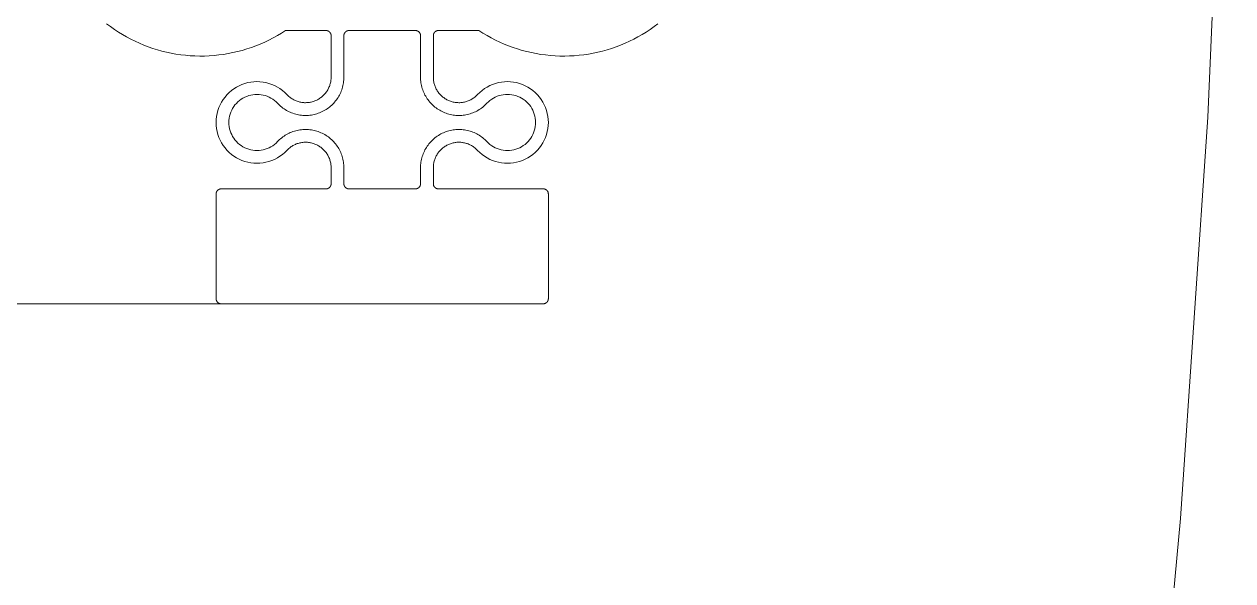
# Model space of a CAD drawing. Header units: millimetres. Extents: x -159872 to 386485, y -250577 to 158966.
# Drawn here: x 369590.1 to 369637.4, y 14283.56 to 14305.36 of the extents above; entities that cross this region are included whole.
import ezdxf

# ---------------------------------------------------------------- set-up
doc = ezdxf.new("R2010")
doc.units = ezdxf.units.MM
doc.layers.get('0').update_dxf_attribs({"lineweight": 25})
doc.layers.add('LDS-equipment-kitchen equipment', color=3, linetype='Continuous', lineweight=13)

# ---------------------------------------------------------------- blocks, each defined once
blk = doc.blocks.new('A$C73be1ed8')
for points in [[(653.5, 0.016, 0), (637.751, 0.314, 0), (622.013, 0.997, 0), (606.297, 2.065, 0), (590.611, 3.515, 0), (574.966, 5.348, 0), (559.37, 7.562, 0), (543.833, 10.157, 0), (528.364, 13.13, 0), (512.971, 16.48, 0), (497.666, 20.205, 0), (482.456, 24.302, 0), (467.35, 28.77, 0), (452.358, 33.605, 0), (437.488, 38.804, 0), (422.75, 44.365, 0), (408.152, 50.284, 0), (393.703, 56.558, 0), (379.412, 63.183, 0)], [(625.4, 37.083, 0), (625.299, 37.241, 0), (625.203, 37.401, 0), (625.112, 37.565, 0), (625.026, 37.731, 0), (624.946, 37.9, 0), (624.87, 38.071, 0), (624.801, 38.244, 0), (624.736, 38.42, 0), (624.677, 38.598, 0), (624.624, 38.777, 0), (624.576, 38.958, 0), (624.534, 39.14, 0), (624.497, 39.323, 0), (624.467, 39.508, 0), (624.442, 39.693, 0), (624.423, 39.879, 0), (624.409, 40.066, 0), (624.402, 40.253, 0), (624.4, 40.44, 0), (624.404, 40.627, 0), (624.414, 40.813, 0), (624.43, 41, 0), (624.452, 41.185, 0), (624.479, 41.371, 0), (624.512, 41.555, 0), (624.551, 41.738, 0), (624.596, 41.919, 0), (624.646, 42.099, 0), (624.701, 42.278, 0), (624.763, 42.455, 0), (624.83, 42.629, 0), (624.902, 42.802, 0), (624.979, 42.972, 0), (625.062, 43.14, 0), (625.15, 43.305, 0), (625.243, 43.467, 0), (625.341, 43.626, 0), (625.444, 43.782, 0), (625.552, 43.935, 0), (625.665, 44.085, 0)], [(614.7, 39.6, 0), (614.7, 39.605, 0), (614.7, 39.61, 0), (614.701, 39.615, 0), (614.701, 39.62, 0), (614.702, 39.624, 0), (614.702, 39.629, 0), (614.703, 39.634, 0), (614.704, 39.639, 0), (614.705, 39.644, 0), (614.706, 39.649, 0), (614.707, 39.653, 0), (614.709, 39.658, 0), (614.71, 39.663, 0), (614.712, 39.667, 0), (614.713, 39.672, 0), (614.715, 39.677, 0), (614.717, 39.681, 0), (614.719, 39.686, 0), (614.721, 39.69, 0), (614.724, 39.694, 0), (614.726, 39.699, 0), (614.728, 39.703, 0), (614.731, 39.707, 0), (614.734, 39.711, 0), (614.736, 39.715, 0), (614.739, 39.719, 0), (614.742, 39.723, 0), (614.745, 39.727, 0), (614.749, 39.731, 0), (614.752, 39.734, 0), (614.755, 39.738, 0), (614.759, 39.741, 0), (614.762, 39.745, 0), (614.766, 39.748, 0), (614.769, 39.751, 0), (614.773, 39.755, 0), (614.777, 39.758, 0), (614.781, 39.761, 0), (614.785, 39.764, 0), (614.789, 39.766, 0), (614.793, 39.769, 0), (614.797, 39.772, 0), (614.801, 39.774, 0), (614.806, 39.776, 0), (614.81, 39.779, 0), (614.814, 39.781, 0), (614.819, 39.783, 0), (614.823, 39.785, 0), (614.828, 39.787, 0), (614.833, 39.788, 0), (614.837, 39.79, 0), (614.842, 39.791, 0), (614.847, 39.793, 0), (614.851, 39.794, 0), (614.856, 39.795, 0), (614.861, 39.796, 0), (614.866, 39.797, 0), (614.871, 39.798, 0), (614.876, 39.798, 0), (614.88, 39.799, 0), (614.885, 39.799, 0), (614.89, 39.8, 0), (614.895, 39.8, 0), (614.9, 39.8, 0)], [(619, 39.8, 0), (619.005, 39.8, 0), (619.01, 39.8, 0), (619.015, 39.799, 0), (619.02, 39.799, 0), (619.024, 39.798, 0), (619.029, 39.798, 0), (619.034, 39.797, 0), (619.039, 39.796, 0), (619.044, 39.795, 0), (619.049, 39.794, 0), (619.053, 39.793, 0), (619.058, 39.791, 0), (619.063, 39.79, 0), (619.067, 39.788, 0), (619.072, 39.787, 0), (619.077, 39.785, 0), (619.081, 39.783, 0), (619.086, 39.781, 0), (619.09, 39.779, 0), (619.094, 39.776, 0), (619.099, 39.774, 0), (619.103, 39.772, 0), (619.107, 39.769, 0), (619.111, 39.766, 0), (619.115, 39.764, 0), (619.119, 39.761, 0), (619.123, 39.758, 0), (619.127, 39.755, 0), (619.131, 39.751, 0), (619.134, 39.748, 0), (619.138, 39.745, 0), (619.141, 39.741, 0), (619.145, 39.738, 0), (619.148, 39.734, 0), (619.151, 39.731, 0), (619.155, 39.727, 0), (619.158, 39.723, 0), (619.161, 39.719, 0), (619.164, 39.715, 0), (619.166, 39.711, 0), (619.169, 39.707, 0), (619.172, 39.703, 0), (619.174, 39.699, 0), (619.176, 39.694, 0), (619.179, 39.69, 0), (619.181, 39.686, 0), (619.183, 39.681, 0), (619.185, 39.677, 0), (619.187, 39.672, 0), (619.188, 39.667, 0), (619.19, 39.663, 0), (619.191, 39.658, 0), (619.193, 39.653, 0), (619.194, 39.649, 0), (619.195, 39.644, 0), (619.196, 39.639, 0), (619.197, 39.634, 0), (619.198, 39.629, 0), (619.198, 39.624, 0), (619.199, 39.62, 0), (619.199, 39.615, 0), (619.2, 39.61, 0), (619.2, 39.605, 0), (619.2, 39.6, 0)], [(620.708, 37.031, 0), (620.623, 37.116, 0), (620.546, 37.206, 0), (620.475, 37.303, 0), (620.412, 37.404, 0), (620.356, 37.51, 0), (620.309, 37.619, 0), (620.27, 37.732, 0), (620.239, 37.848, 0), (620.217, 37.965, 0), (620.204, 38.084, 0), (620.2, 38.203, 0), (620.205, 38.323, 0), (620.218, 38.442, 0), (620.241, 38.559, 0), (620.272, 38.674, 0), (620.311, 38.787, 0), (620.359, 38.896, 0), (620.415, 39.002, 0), (620.479, 39.103, 0), (620.55, 39.199, 0), (620.628, 39.29, 0), (620.713, 39.374, 0), (620.803, 39.452, 0), (620.9, 39.523, 0), (621.001, 39.586, 0), (621.107, 39.642, 0), (621.216, 39.69, 0), (621.329, 39.729, 0), (621.444, 39.76, 0), (621.562, 39.782, 0), (621.68, 39.795, 0), (621.8, 39.8, 0), (621.919, 39.795, 0), (622.038, 39.782, 0), (622.155, 39.76, 0), (622.271, 39.729, 0), (622.384, 39.69, 0), (622.493, 39.642, 0), (622.599, 39.586, 0), (622.7, 39.523, 0), (622.796, 39.452, 0), (622.887, 39.374, 0), (622.971, 39.29, 0), (623.05, 39.199, 0), (623.121, 39.103, 0), (623.184, 39.002, 0), (623.24, 38.897, 0), (623.288, 38.787, 0), (623.328, 38.674, 0), (623.359, 38.559, 0), (623.382, 38.442, 0), (623.395, 38.323, 0), (623.4, 38.204, 0), (623.396, 38.084, 0), (623.383, 37.965, 0), (623.361, 37.848, 0), (623.33, 37.732, 0), (623.291, 37.62, 0), (623.243, 37.51, 0), (623.188, 37.404, 0), (623.125, 37.303, 0), (623.054, 37.206, 0), (622.976, 37.116, 0), (622.892, 37.031, 0)], [(621.049, 37.396, 0), (620.991, 37.454, 0), (620.938, 37.517, 0), (620.889, 37.583, 0), (620.846, 37.653, 0), (620.808, 37.725, 0), (620.775, 37.801, 0), (620.748, 37.878, 0), (620.727, 37.958, 0), (620.712, 38.039, 0), (620.703, 38.12, 0), (620.7, 38.202, 0), (620.703, 38.284, 0), (620.713, 38.366, 0), (620.728, 38.447, 0), (620.749, 38.526, 0), (620.777, 38.604, 0), (620.81, 38.679, 0), (620.848, 38.751, 0), (620.892, 38.821, 0), (620.941, 38.887, 0), (620.995, 38.949, 0), (621.053, 39.007, 0), (621.115, 39.061, 0), (621.181, 39.109, 0), (621.251, 39.153, 0), (621.323, 39.191, 0), (621.399, 39.224, 0), (621.476, 39.251, 0), (621.556, 39.272, 0), (621.636, 39.288, 0), (621.718, 39.297, 0), (621.8, 39.3, 0), (621.882, 39.297, 0), (621.964, 39.288, 0), (622.044, 39.272, 0), (622.124, 39.251, 0), (622.201, 39.224, 0), (622.277, 39.191, 0), (622.349, 39.153, 0), (622.419, 39.109, 0), (622.485, 39.061, 0), (622.547, 39.007, 0), (622.605, 38.949, 0), (622.659, 38.887, 0), (622.708, 38.821, 0), (622.752, 38.751, 0), (622.79, 38.679, 0), (622.823, 38.604, 0), (622.851, 38.526, 0), (622.872, 38.447, 0), (622.887, 38.366, 0), (622.897, 38.284, 0), (622.9, 38.202, 0), (622.897, 38.12, 0), (622.888, 38.039, 0), (622.873, 37.958, 0), (622.852, 37.878, 0), (622.825, 37.801, 0), (622.792, 37.725, 0), (622.754, 37.653, 0), (622.711, 37.583, 0), (622.662, 37.517, 0), (622.609, 37.454, 0), (622.551, 37.396, 0)], [(621.049, 37.396, 0), (621.089, 37.357, 0), (621.128, 37.317, 0), (621.165, 37.275, 0), (621.201, 37.231, 0), (621.235, 37.187, 0), (621.267, 37.141, 0), (621.297, 37.094, 0), (621.326, 37.046, 0), (621.353, 36.997, 0), (621.378, 36.947, 0), (621.402, 36.896, 0), (621.423, 36.844, 0), (621.442, 36.792, 0), (621.46, 36.738, 0), (621.475, 36.684, 0), (621.488, 36.63, 0), (621.5, 36.575, 0), (621.509, 36.52, 0), (621.516, 36.464, 0), (621.521, 36.409, 0), (621.524, 36.353, 0), (621.525, 36.297, 0), (621.524, 36.241, 0), (621.521, 36.185, 0), (621.515, 36.129, 0), (621.508, 36.073, 0), (621.498, 36.018, 0), (621.487, 35.963, 0), (621.473, 35.909, 0), (621.458, 35.855, 0), (621.44, 35.802, 0), (621.42, 35.75, 0), (621.399, 35.698, 0), (621.375, 35.647, 0), (621.35, 35.597, 0), (621.323, 35.548, 0), (621.294, 35.5, 0), (621.263, 35.453, 0), (621.231, 35.408, 0), (621.197, 35.363, 0), (621.161, 35.32, 0), (621.123, 35.278, 0), (621.084, 35.238, 0), (621.044, 35.199, 0), (621.002, 35.162, 0), (620.959, 35.126, 0), (620.915, 35.092, 0), (620.869, 35.06, 0), (620.822, 35.029, 0), (620.774, 35, 0), (620.725, 34.973, 0), (620.675, 34.948, 0), (620.624, 34.925, 0), (620.572, 34.903, 0), (620.52, 34.884, 0), (620.467, 34.866, 0), (620.413, 34.851, 0), (620.358, 34.838, 0), (620.303, 34.826, 0), (620.248, 34.817, 0), (620.193, 34.809, 0), (620.137, 34.804, 0), (620.081, 34.801, 0), (620.025, 34.8, 0)], [(623.575, 34.8, 0), (623.519, 34.801, 0), (623.463, 34.804, 0), (623.407, 34.809, 0), (623.352, 34.817, 0), (623.297, 34.826, 0), (623.242, 34.838, 0), (623.187, 34.851, 0), (623.133, 34.866, 0), (623.08, 34.884, 0), (623.028, 34.903, 0), (622.976, 34.925, 0), (622.925, 34.948, 0), (622.875, 34.973, 0), (622.826, 35, 0), (622.778, 35.029, 0), (622.731, 35.06, 0), (622.685, 35.092, 0), (622.641, 35.126, 0), (622.598, 35.162, 0), (622.556, 35.199, 0), (622.516, 35.238, 0), (622.477, 35.278, 0), (622.439, 35.32, 0), (622.403, 35.363, 0), (622.369, 35.408, 0), (622.337, 35.453, 0), (622.306, 35.5, 0), (622.277, 35.548, 0), (622.25, 35.597, 0), (622.225, 35.647, 0), (622.201, 35.698, 0), (622.18, 35.75, 0), (622.16, 35.802, 0), (622.142, 35.855, 0), (622.127, 35.909, 0), (622.113, 35.963, 0), (622.102, 36.018, 0), (622.092, 36.073, 0), (622.085, 36.129, 0), (622.079, 36.185, 0), (622.076, 36.241, 0), (622.075, 36.297, 0), (622.076, 36.353, 0), (622.079, 36.409, 0), (622.084, 36.464, 0), (622.091, 36.52, 0), (622.1, 36.575, 0), (622.112, 36.63, 0), (622.125, 36.684, 0), (622.14, 36.738, 0), (622.158, 36.792, 0), (622.177, 36.844, 0), (622.198, 36.896, 0), (622.222, 36.947, 0), (622.247, 36.997, 0), (622.274, 37.046, 0), (622.303, 37.094, 0), (622.333, 37.141, 0), (622.365, 37.187, 0), (622.399, 37.231, 0), (622.435, 37.275, 0), (622.472, 37.317, 0), (622.511, 37.357, 0), (622.551, 37.396, 0)], [(620.708, 37.031, 0), (620.734, 37.005, 0), (620.76, 36.978, 0), (620.785, 36.95, 0), (620.809, 36.921, 0), (620.831, 36.891, 0), (620.853, 36.861, 0), (620.873, 36.829, 0), (620.893, 36.797, 0), (620.91, 36.765, 0), (620.927, 36.731, 0), (620.943, 36.697, 0), (620.957, 36.663, 0), (620.97, 36.628, 0), (620.981, 36.592, 0), (620.992, 36.556, 0), (621, 36.52, 0), (621.008, 36.483, 0), (621.014, 36.447, 0), (621.019, 36.41, 0), (621.022, 36.372, 0), (621.024, 36.335, 0), (621.025, 36.298, 0), (621.024, 36.26, 0), (621.022, 36.223, 0), (621.018, 36.186, 0), (621.014, 36.149, 0), (621.007, 36.112, 0), (621, 36.076, 0), (620.99, 36.039, 0), (620.98, 36.004, 0), (620.968, 35.968, 0), (620.955, 35.933, 0), (620.941, 35.899, 0), (620.925, 35.865, 0), (620.908, 35.831, 0), (620.89, 35.799, 0), (620.871, 35.767, 0), (620.85, 35.736, 0), (620.829, 35.705, 0), (620.806, 35.676, 0), (620.782, 35.647, 0), (620.757, 35.619, 0), (620.731, 35.592, 0), (620.704, 35.566, 0), (620.677, 35.541, 0), (620.648, 35.518, 0), (620.618, 35.495, 0), (620.588, 35.473, 0), (620.556, 35.453, 0), (620.524, 35.434, 0), (620.492, 35.416, 0), (620.458, 35.399, 0), (620.424, 35.383, 0), (620.39, 35.369, 0), (620.355, 35.356, 0), (620.319, 35.344, 0), (620.283, 35.334, 0), (620.247, 35.325, 0), (620.211, 35.317, 0), (620.174, 35.311, 0), (620.137, 35.306, 0), (620.1, 35.303, 0), (620.062, 35.301, 0), (620.025, 35.3, 0)], [(623.575, 35.3, 0), (623.538, 35.301, 0), (623.5, 35.303, 0), (623.463, 35.306, 0), (623.426, 35.311, 0), (623.389, 35.317, 0), (623.353, 35.325, 0), (623.317, 35.334, 0), (623.281, 35.344, 0), (623.245, 35.356, 0), (623.21, 35.369, 0), (623.176, 35.383, 0), (623.142, 35.399, 0), (623.108, 35.416, 0), (623.076, 35.434, 0), (623.044, 35.453, 0), (623.012, 35.473, 0), (622.982, 35.495, 0), (622.952, 35.518, 0), (622.923, 35.541, 0), (622.895, 35.566, 0), (622.869, 35.592, 0), (622.843, 35.619, 0), (622.818, 35.647, 0), (622.794, 35.675, 0), (622.771, 35.705, 0), (622.749, 35.735, 0), (622.729, 35.767, 0), (622.71, 35.799, 0), (622.691, 35.831, 0), (622.675, 35.865, 0), (622.659, 35.899, 0), (622.645, 35.933, 0), (622.632, 35.968, 0), (622.62, 36.004, 0), (622.609, 36.039, 0), (622.6, 36.076, 0), (622.593, 36.112, 0), (622.586, 36.149, 0), (622.581, 36.186, 0), (622.578, 36.223, 0), (622.576, 36.26, 0), (622.575, 36.298, 0), (622.575, 36.335, 0), (622.577, 36.372, 0), (622.581, 36.41, 0), (622.586, 36.447, 0), (622.592, 36.484, 0), (622.599, 36.52, 0), (622.608, 36.556, 0), (622.618, 36.592, 0), (622.63, 36.628, 0), (622.643, 36.663, 0), (622.657, 36.697, 0), (622.673, 36.731, 0), (622.689, 36.765, 0), (622.707, 36.798, 0), (622.727, 36.83, 0), (622.747, 36.861, 0), (622.768, 36.891, 0), (622.791, 36.921, 0), (622.815, 36.95, 0), (622.84, 36.978, 0), (622.865, 37.005, 0), (622.892, 37.031, 0)], [(619.4, 35.3, 0), (619.395, 35.3, 0), (619.39, 35.3, 0), (619.385, 35.301, 0), (619.38, 35.301, 0), (619.376, 35.302, 0), (619.371, 35.302, 0), (619.366, 35.303, 0), (619.361, 35.304, 0), (619.356, 35.305, 0), (619.351, 35.306, 0), (619.347, 35.307, 0), (619.342, 35.309, 0), (619.337, 35.31, 0), (619.333, 35.312, 0), (619.328, 35.313, 0), (619.323, 35.315, 0), (619.319, 35.317, 0), (619.314, 35.319, 0), (619.31, 35.321, 0), (619.306, 35.324, 0), (619.301, 35.326, 0), (619.297, 35.328, 0), (619.293, 35.331, 0), (619.289, 35.334, 0), (619.285, 35.336, 0), (619.281, 35.339, 0), (619.277, 35.342, 0), (619.273, 35.345, 0), (619.269, 35.349, 0), (619.266, 35.352, 0), (619.262, 35.355, 0), (619.259, 35.359, 0), (619.255, 35.362, 0), (619.252, 35.366, 0), (619.249, 35.369, 0), (619.245, 35.373, 0), (619.242, 35.377, 0), (619.239, 35.381, 0), (619.236, 35.385, 0), (619.234, 35.389, 0), (619.231, 35.393, 0), (619.228, 35.397, 0), (619.226, 35.401, 0), (619.224, 35.406, 0), (619.221, 35.41, 0), (619.219, 35.414, 0), (619.217, 35.419, 0), (619.215, 35.423, 0), (619.213, 35.428, 0), (619.212, 35.433, 0), (619.21, 35.437, 0), (619.209, 35.442, 0), (619.207, 35.447, 0), (619.206, 35.451, 0), (619.205, 35.456, 0), (619.204, 35.461, 0), (619.203, 35.466, 0), (619.202, 35.471, 0), (619.202, 35.476, 0), (619.201, 35.48, 0), (619.201, 35.485, 0), (619.2, 35.49, 0), (619.2, 35.495, 0), (619.2, 35.5, 0)], [(625.4, 35.5, 0), (625.4, 35.495, 0), (625.4, 35.49, 0), (625.399, 35.485, 0), (625.399, 35.48, 0), (625.398, 35.476, 0), (625.398, 35.471, 0), (625.397, 35.466, 0), (625.396, 35.461, 0), (625.395, 35.456, 0), (625.394, 35.451, 0), (625.393, 35.447, 0), (625.391, 35.442, 0), (625.39, 35.437, 0), (625.388, 35.433, 0), (625.387, 35.428, 0), (625.385, 35.423, 0), (625.383, 35.419, 0), (625.381, 35.414, 0), (625.379, 35.41, 0), (625.376, 35.406, 0), (625.374, 35.401, 0), (625.372, 35.397, 0), (625.369, 35.393, 0), (625.366, 35.389, 0), (625.364, 35.385, 0), (625.361, 35.381, 0), (625.358, 35.377, 0), (625.355, 35.373, 0), (625.351, 35.369, 0), (625.348, 35.366, 0), (625.345, 35.362, 0), (625.341, 35.359, 0), (625.338, 35.355, 0), (625.334, 35.352, 0), (625.331, 35.349, 0), (625.327, 35.345, 0), (625.323, 35.342, 0), (625.319, 35.339, 0), (625.315, 35.336, 0), (625.311, 35.334, 0), (625.307, 35.331, 0), (625.303, 35.328, 0), (625.299, 35.326, 0), (625.294, 35.324, 0), (625.29, 35.321, 0), (625.286, 35.319, 0), (625.281, 35.317, 0), (625.277, 35.315, 0), (625.272, 35.313, 0), (625.267, 35.312, 0), (625.263, 35.31, 0), (625.258, 35.309, 0), (625.253, 35.307, 0), (625.249, 35.306, 0), (625.244, 35.305, 0), (625.239, 35.304, 0), (625.234, 35.303, 0), (625.229, 35.302, 0), (625.224, 35.302, 0), (625.22, 35.301, 0), (625.215, 35.301, 0), (625.21, 35.3, 0), (625.205, 35.3, 0), (625.2, 35.3, 0)], [(619.2, 34.6, 0), (619.2, 34.605, 0), (619.2, 34.61, 0), (619.201, 34.615, 0), (619.201, 34.62, 0), (619.202, 34.624, 0), (619.202, 34.629, 0), (619.203, 34.634, 0), (619.204, 34.639, 0), (619.205, 34.644, 0), (619.206, 34.649, 0), (619.207, 34.653, 0), (619.209, 34.658, 0), (619.21, 34.663, 0), (619.212, 34.667, 0), (619.213, 34.672, 0), (619.215, 34.677, 0), (619.217, 34.681, 0), (619.219, 34.686, 0), (619.221, 34.69, 0), (619.224, 34.694, 0), (619.226, 34.699, 0), (619.228, 34.703, 0), (619.231, 34.707, 0), (619.234, 34.711, 0), (619.236, 34.715, 0), (619.239, 34.719, 0), (619.242, 34.723, 0), (619.245, 34.727, 0), (619.249, 34.731, 0), (619.252, 34.734, 0), (619.255, 34.738, 0), (619.259, 34.741, 0), (619.262, 34.745, 0), (619.266, 34.748, 0), (619.269, 34.751, 0), (619.273, 34.755, 0), (619.277, 34.758, 0), (619.281, 34.761, 0), (619.285, 34.764, 0), (619.289, 34.766, 0), (619.293, 34.769, 0), (619.297, 34.772, 0), (619.301, 34.774, 0), (619.306, 34.776, 0), (619.31, 34.779, 0), (619.314, 34.781, 0), (619.319, 34.783, 0), (619.323, 34.785, 0), (619.328, 34.787, 0), (619.333, 34.788, 0), (619.337, 34.79, 0), (619.342, 34.791, 0), (619.347, 34.793, 0), (619.351, 34.794, 0), (619.356, 34.795, 0), (619.361, 34.796, 0), (619.366, 34.797, 0), (619.371, 34.798, 0), (619.376, 34.798, 0), (619.38, 34.799, 0), (619.385, 34.799, 0), (619.39, 34.8, 0), (619.395, 34.8, 0), (619.4, 34.8, 0)], [(625.2, 34.8, 0), (625.205, 34.8, 0), (625.21, 34.8, 0), (625.215, 34.799, 0), (625.22, 34.799, 0), (625.224, 34.798, 0), (625.229, 34.798, 0), (625.234, 34.797, 0), (625.239, 34.796, 0), (625.244, 34.795, 0), (625.249, 34.794, 0), (625.253, 34.793, 0), (625.258, 34.791, 0), (625.263, 34.79, 0), (625.267, 34.788, 0), (625.272, 34.787, 0), (625.277, 34.785, 0), (625.281, 34.783, 0), (625.286, 34.781, 0), (625.29, 34.779, 0), (625.294, 34.776, 0), (625.299, 34.774, 0), (625.303, 34.772, 0), (625.307, 34.769, 0), (625.311, 34.766, 0), (625.315, 34.764, 0), (625.319, 34.761, 0), (625.323, 34.758, 0), (625.327, 34.755, 0), (625.331, 34.751, 0), (625.334, 34.748, 0), (625.338, 34.745, 0), (625.341, 34.741, 0), (625.345, 34.738, 0), (625.348, 34.734, 0), (625.351, 34.731, 0), (625.355, 34.727, 0), (625.358, 34.723, 0), (625.361, 34.719, 0), (625.364, 34.715, 0), (625.366, 34.711, 0), (625.369, 34.707, 0), (625.372, 34.703, 0), (625.374, 34.699, 0), (625.376, 34.694, 0), (625.379, 34.69, 0), (625.381, 34.686, 0), (625.383, 34.681, 0), (625.385, 34.677, 0), (625.387, 34.672, 0), (625.388, 34.667, 0), (625.39, 34.663, 0), (625.391, 34.658, 0), (625.393, 34.653, 0), (625.394, 34.649, 0), (625.395, 34.644, 0), (625.396, 34.639, 0), (625.397, 34.634, 0), (625.398, 34.629, 0), (625.398, 34.624, 0), (625.399, 34.62, 0), (625.399, 34.615, 0), (625.4, 34.61, 0), (625.4, 34.605, 0), (625.4, 34.6, 0)], [(619.4, 31.8, 0), (619.395, 31.8, 0), (619.39, 31.8, 0), (619.385, 31.801, 0), (619.38, 31.801, 0), (619.376, 31.802, 0), (619.371, 31.802, 0), (619.366, 31.803, 0), (619.361, 31.804, 0), (619.356, 31.805, 0), (619.351, 31.806, 0), (619.347, 31.807, 0), (619.342, 31.809, 0), (619.337, 31.81, 0), (619.333, 31.812, 0), (619.328, 31.813, 0), (619.323, 31.815, 0), (619.319, 31.817, 0), (619.314, 31.819, 0), (619.31, 31.821, 0), (619.306, 31.824, 0), (619.301, 31.826, 0), (619.297, 31.828, 0), (619.293, 31.831, 0), (619.289, 31.834, 0), (619.285, 31.836, 0), (619.281, 31.839, 0), (619.277, 31.842, 0), (619.273, 31.845, 0), (619.269, 31.849, 0), (619.266, 31.852, 0), (619.262, 31.855, 0), (619.259, 31.859, 0), (619.255, 31.862, 0), (619.252, 31.866, 0), (619.249, 31.869, 0), (619.245, 31.873, 0), (619.242, 31.877, 0), (619.239, 31.881, 0), (619.236, 31.885, 0), (619.234, 31.889, 0), (619.231, 31.893, 0), (619.228, 31.897, 0), (619.226, 31.901, 0), (619.224, 31.906, 0), (619.221, 31.91, 0), (619.219, 31.914, 0), (619.217, 31.919, 0), (619.215, 31.923, 0), (619.213, 31.928, 0), (619.212, 31.933, 0), (619.21, 31.937, 0), (619.209, 31.942, 0), (619.207, 31.947, 0), (619.206, 31.951, 0), (619.205, 31.956, 0), (619.204, 31.961, 0), (619.203, 31.966, 0), (619.202, 31.971, 0), (619.202, 31.976, 0), (619.201, 31.98, 0), (619.201, 31.985, 0), (619.2, 31.99, 0), (619.2, 31.995, 0), (619.2, 32, 0)], [(620.025, 31.8, 0), (620.081, 31.799, 0), (620.137, 31.796, 0), (620.193, 31.791, 0), (620.248, 31.783, 0), (620.303, 31.774, 0), (620.358, 31.762, 0), (620.413, 31.749, 0), (620.467, 31.734, 0), (620.52, 31.716, 0), (620.572, 31.697, 0), (620.624, 31.675, 0), (620.675, 31.652, 0), (620.725, 31.627, 0), (620.774, 31.6, 0), (620.822, 31.571, 0), (620.869, 31.54, 0), (620.915, 31.508, 0), (620.959, 31.474, 0), (621.002, 31.438, 0), (621.044, 31.401, 0), (621.084, 31.362, 0), (621.123, 31.322, 0), (621.161, 31.28, 0), (621.197, 31.237, 0), (621.231, 31.192, 0), (621.263, 31.147, 0), (621.294, 31.1, 0), (621.323, 31.052, 0), (621.35, 31.003, 0), (621.375, 30.953, 0), (621.399, 30.902, 0), (621.42, 30.85, 0), (621.44, 30.798, 0), (621.458, 30.745, 0), (621.473, 30.691, 0), (621.487, 30.637, 0), (621.498, 30.582, 0), (621.508, 30.527, 0), (621.515, 30.471, 0), (621.521, 30.415, 0), (621.524, 30.359, 0), (621.525, 30.303, 0), (621.524, 30.247, 0), (621.521, 30.191, 0), (621.516, 30.136, 0), (621.509, 30.08, 0), (621.5, 30.025, 0), (621.488, 29.97, 0), (621.475, 29.916, 0), (621.46, 29.862, 0), (621.442, 29.808, 0), (621.423, 29.756, 0), (621.402, 29.704, 0), (621.378, 29.653, 0), (621.353, 29.603, 0), (621.326, 29.554, 0), (621.297, 29.506, 0), (621.267, 29.459, 0), (621.235, 29.413, 0), (621.201, 29.369, 0), (621.165, 29.325, 0), (621.128, 29.283, 0), (621.089, 29.243, 0), (621.049, 29.204, 0)], [(622.551, 29.204, 0), (622.511, 29.243, 0), (622.472, 29.283, 0), (622.435, 29.325, 0), (622.399, 29.368, 0), (622.365, 29.413, 0), (622.333, 29.459, 0), (622.302, 29.506, 0), (622.274, 29.554, 0), (622.247, 29.603, 0), (622.222, 29.653, 0), (622.198, 29.704, 0), (622.177, 29.756, 0), (622.158, 29.808, 0), (622.14, 29.862, 0), (622.125, 29.915, 0), (622.112, 29.97, 0), (622.1, 30.025, 0), (622.091, 30.08, 0), (622.084, 30.136, 0), (622.079, 30.191, 0), (622.076, 30.247, 0), (622.075, 30.303, 0), (622.076, 30.359, 0), (622.079, 30.415, 0), (622.085, 30.471, 0), (622.092, 30.527, 0), (622.102, 30.582, 0), (622.113, 30.637, 0), (622.127, 30.691, 0), (622.142, 30.745, 0), (622.16, 30.798, 0), (622.179, 30.85, 0), (622.201, 30.902, 0), (622.224, 30.953, 0), (622.25, 31.003, 0), (622.277, 31.052, 0), (622.306, 31.1, 0), (622.337, 31.147, 0), (622.369, 31.192, 0), (622.403, 31.237, 0), (622.439, 31.28, 0), (622.476, 31.322, 0), (622.515, 31.362, 0), (622.556, 31.401, 0), (622.598, 31.438, 0), (622.641, 31.474, 0), (622.685, 31.508, 0), (622.731, 31.54, 0), (622.778, 31.571, 0), (622.826, 31.6, 0), (622.875, 31.627, 0), (622.925, 31.652, 0), (622.976, 31.675, 0), (623.028, 31.697, 0), (623.08, 31.716, 0), (623.133, 31.734, 0), (623.187, 31.749, 0), (623.242, 31.763, 0), (623.296, 31.774, 0), (623.352, 31.783, 0), (623.407, 31.791, 0), (623.463, 31.796, 0), (623.519, 31.799, 0), (623.575, 31.8, 0)], [(625.4, 32, 0), (625.4, 31.995, 0), (625.4, 31.99, 0), (625.399, 31.985, 0), (625.399, 31.98, 0), (625.398, 31.976, 0), (625.398, 31.971, 0), (625.397, 31.966, 0), (625.396, 31.961, 0), (625.395, 31.956, 0), (625.394, 31.951, 0), (625.393, 31.947, 0), (625.391, 31.942, 0), (625.39, 31.937, 0), (625.388, 31.933, 0), (625.387, 31.928, 0), (625.385, 31.923, 0), (625.383, 31.919, 0), (625.381, 31.914, 0), (625.379, 31.91, 0), (625.376, 31.906, 0), (625.374, 31.901, 0), (625.372, 31.897, 0), (625.369, 31.893, 0), (625.366, 31.889, 0), (625.364, 31.885, 0), (625.361, 31.881, 0), (625.358, 31.877, 0), (625.355, 31.873, 0), (625.351, 31.869, 0), (625.348, 31.866, 0), (625.345, 31.862, 0), (625.341, 31.859, 0), (625.338, 31.855, 0), (625.334, 31.852, 0), (625.331, 31.849, 0), (625.327, 31.845, 0), (625.323, 31.842, 0), (625.319, 31.839, 0), (625.315, 31.836, 0), (625.311, 31.834, 0), (625.307, 31.831, 0), (625.303, 31.828, 0), (625.299, 31.826, 0), (625.294, 31.824, 0), (625.29, 31.821, 0), (625.286, 31.819, 0), (625.281, 31.817, 0), (625.277, 31.815, 0), (625.272, 31.813, 0), (625.267, 31.812, 0), (625.263, 31.81, 0), (625.258, 31.809, 0), (625.253, 31.807, 0), (625.249, 31.806, 0), (625.244, 31.805, 0), (625.239, 31.804, 0), (625.234, 31.803, 0), (625.229, 31.802, 0), (625.224, 31.802, 0), (625.22, 31.801, 0), (625.215, 31.801, 0), (625.21, 31.8, 0), (625.205, 31.8, 0), (625.2, 31.8, 0)], [(619.2, 31.1, 0), (619.2, 31.105, 0), (619.2, 31.11, 0), (619.201, 31.115, 0), (619.201, 31.12, 0), (619.202, 31.124, 0), (619.202, 31.129, 0), (619.203, 31.134, 0), (619.204, 31.139, 0), (619.205, 31.144, 0), (619.206, 31.149, 0), (619.207, 31.153, 0), (619.209, 31.158, 0), (619.21, 31.163, 0), (619.212, 31.167, 0), (619.213, 31.172, 0), (619.215, 31.177, 0), (619.217, 31.181, 0), (619.219, 31.186, 0), (619.221, 31.19, 0), (619.224, 31.194, 0), (619.226, 31.199, 0), (619.228, 31.203, 0), (619.231, 31.207, 0), (619.234, 31.211, 0), (619.236, 31.215, 0), (619.239, 31.219, 0), (619.242, 31.223, 0), (619.245, 31.227, 0), (619.249, 31.231, 0), (619.252, 31.234, 0), (619.255, 31.238, 0), (619.259, 31.241, 0), (619.262, 31.245, 0), (619.266, 31.248, 0), (619.269, 31.251, 0), (619.273, 31.255, 0), (619.277, 31.258, 0), (619.281, 31.261, 0), (619.285, 31.264, 0), (619.289, 31.266, 0), (619.293, 31.269, 0), (619.297, 31.272, 0), (619.301, 31.274, 0), (619.306, 31.276, 0), (619.31, 31.279, 0), (619.314, 31.281, 0), (619.319, 31.283, 0), (619.323, 31.285, 0), (619.328, 31.287, 0), (619.333, 31.288, 0), (619.337, 31.29, 0), (619.342, 31.291, 0), (619.347, 31.293, 0), (619.351, 31.294, 0), (619.356, 31.295, 0), (619.361, 31.296, 0), (619.366, 31.297, 0), (619.371, 31.298, 0), (619.376, 31.298, 0), (619.38, 31.299, 0), (619.385, 31.299, 0), (619.39, 31.3, 0), (619.395, 31.3, 0), (619.4, 31.3, 0)], [(620.025, 31.3, 0), (620.062, 31.299, 0), (620.1, 31.297, 0), (620.137, 31.294, 0), (620.174, 31.289, 0), (620.211, 31.283, 0), (620.247, 31.275, 0), (620.283, 31.266, 0), (620.319, 31.256, 0), (620.355, 31.244, 0), (620.39, 31.231, 0), (620.424, 31.217, 0), (620.458, 31.201, 0), (620.492, 31.184, 0), (620.524, 31.166, 0), (620.556, 31.147, 0), (620.588, 31.127, 0), (620.618, 31.105, 0), (620.648, 31.082, 0), (620.677, 31.059, 0), (620.704, 31.034, 0), (620.731, 31.008, 0), (620.757, 30.981, 0), (620.782, 30.953, 0), (620.806, 30.924, 0), (620.829, 30.895, 0), (620.85, 30.864, 0), (620.871, 30.833, 0), (620.89, 30.801, 0), (620.908, 30.769, 0), (620.925, 30.735, 0), (620.941, 30.701, 0), (620.955, 30.667, 0), (620.968, 30.632, 0), (620.98, 30.596, 0), (620.99, 30.561, 0), (621, 30.524, 0), (621.007, 30.488, 0), (621.014, 30.451, 0), (621.018, 30.414, 0), (621.022, 30.377, 0), (621.024, 30.34, 0), (621.025, 30.302, 0), (621.024, 30.265, 0), (621.022, 30.228, 0), (621.019, 30.19, 0), (621.014, 30.153, 0), (621.008, 30.117, 0), (621, 30.08, 0), (620.992, 30.044, 0), (620.981, 30.008, 0), (620.97, 29.972, 0), (620.957, 29.937, 0), (620.943, 29.903, 0), (620.927, 29.869, 0), (620.91, 29.835, 0), (620.893, 29.803, 0), (620.873, 29.771, 0), (620.853, 29.739, 0), (620.831, 29.709, 0), (620.809, 29.679, 0), (620.785, 29.65, 0), (620.76, 29.622, 0), (620.734, 29.595, 0), (620.708, 29.569, 0)], [(622.892, 29.569, 0), (622.865, 29.595, 0), (622.84, 29.622, 0), (622.815, 29.65, 0), (622.791, 29.679, 0), (622.768, 29.709, 0), (622.747, 29.739, 0), (622.727, 29.77, 0), (622.707, 29.803, 0), (622.689, 29.835, 0), (622.673, 29.869, 0), (622.657, 29.903, 0), (622.643, 29.937, 0), (622.63, 29.972, 0), (622.618, 30.008, 0), (622.608, 30.044, 0), (622.599, 30.08, 0), (622.592, 30.116, 0), (622.586, 30.153, 0), (622.581, 30.19, 0), (622.577, 30.228, 0), (622.575, 30.265, 0), (622.575, 30.302, 0), (622.576, 30.34, 0), (622.578, 30.377, 0), (622.581, 30.414, 0), (622.586, 30.451, 0), (622.593, 30.488, 0), (622.6, 30.524, 0), (622.609, 30.561, 0), (622.62, 30.596, 0), (622.632, 30.632, 0), (622.645, 30.667, 0), (622.659, 30.701, 0), (622.675, 30.735, 0), (622.691, 30.769, 0), (622.71, 30.801, 0), (622.729, 30.833, 0), (622.749, 30.865, 0), (622.771, 30.895, 0), (622.794, 30.925, 0), (622.818, 30.953, 0), (622.843, 30.981, 0), (622.869, 31.008, 0), (622.895, 31.034, 0), (622.923, 31.059, 0), (622.952, 31.082, 0), (622.982, 31.105, 0), (623.012, 31.127, 0), (623.044, 31.147, 0), (623.076, 31.166, 0), (623.108, 31.184, 0), (623.142, 31.201, 0), (623.176, 31.217, 0), (623.21, 31.231, 0), (623.245, 31.244, 0), (623.281, 31.256, 0), (623.317, 31.266, 0), (623.353, 31.275, 0), (623.389, 31.283, 0), (623.426, 31.289, 0), (623.463, 31.294, 0), (623.5, 31.297, 0), (623.538, 31.299, 0), (623.575, 31.3, 0)], [(625.2, 31.3, 0), (625.205, 31.3, 0), (625.21, 31.3, 0), (625.215, 31.299, 0), (625.22, 31.299, 0), (625.224, 31.298, 0), (625.229, 31.298, 0), (625.234, 31.297, 0), (625.239, 31.296, 0), (625.244, 31.295, 0), (625.249, 31.294, 0), (625.253, 31.293, 0), (625.258, 31.291, 0), (625.263, 31.29, 0), (625.267, 31.288, 0), (625.272, 31.287, 0), (625.277, 31.285, 0), (625.281, 31.283, 0), (625.286, 31.281, 0), (625.29, 31.279, 0), (625.294, 31.276, 0), (625.299, 31.274, 0), (625.303, 31.272, 0), (625.307, 31.269, 0), (625.311, 31.266, 0), (625.315, 31.264, 0), (625.319, 31.261, 0), (625.323, 31.258, 0), (625.327, 31.255, 0), (625.331, 31.251, 0), (625.334, 31.248, 0), (625.338, 31.245, 0), (625.341, 31.241, 0), (625.345, 31.238, 0), (625.348, 31.234, 0), (625.351, 31.231, 0), (625.355, 31.227, 0), (625.358, 31.223, 0), (625.361, 31.219, 0), (625.364, 31.215, 0), (625.366, 31.211, 0), (625.369, 31.207, 0), (625.372, 31.203, 0), (625.374, 31.199, 0), (625.376, 31.194, 0), (625.379, 31.19, 0), (625.381, 31.186, 0), (625.383, 31.181, 0), (625.385, 31.177, 0), (625.387, 31.172, 0), (625.388, 31.167, 0), (625.39, 31.163, 0), (625.391, 31.158, 0), (625.393, 31.153, 0), (625.394, 31.149, 0), (625.395, 31.144, 0), (625.396, 31.139, 0), (625.397, 31.134, 0), (625.398, 31.129, 0), (625.398, 31.124, 0), (625.399, 31.12, 0), (625.399, 31.115, 0), (625.4, 31.11, 0), (625.4, 31.105, 0), (625.4, 31.1, 0)], [(622.892, 29.569, 0), (622.976, 29.484, 0), (623.054, 29.394, 0), (623.125, 29.297, 0), (623.188, 29.196, 0), (623.243, 29.09, 0), (623.291, 28.98, 0), (623.33, 28.868, 0), (623.361, 28.752, 0), (623.383, 28.635, 0), (623.396, 28.516, 0), (623.4, 28.396, 0), (623.395, 28.277, 0), (623.382, 28.158, 0), (623.359, 28.041, 0), (623.328, 27.926, 0), (623.288, 27.813, 0), (623.24, 27.703, 0), (623.184, 27.598, 0), (623.121, 27.497, 0), (623.05, 27.401, 0), (622.971, 27.31, 0), (622.887, 27.226, 0), (622.796, 27.148, 0), (622.7, 27.077, 0), (622.599, 27.014, 0), (622.493, 26.958, 0), (622.384, 26.91, 0), (622.271, 26.871, 0), (622.155, 26.84, 0), (622.038, 26.818, 0), (621.919, 26.805, 0), (621.8, 26.8, 0), (621.68, 26.805, 0), (621.562, 26.818, 0), (621.444, 26.84, 0), (621.329, 26.871, 0), (621.216, 26.91, 0), (621.107, 26.958, 0), (621.001, 27.014, 0), (620.9, 27.077, 0), (620.803, 27.148, 0), (620.713, 27.226, 0), (620.628, 27.31, 0), (620.55, 27.401, 0), (620.479, 27.497, 0), (620.415, 27.598, 0), (620.359, 27.704, 0), (620.311, 27.813, 0), (620.272, 27.926, 0), (620.241, 28.041, 0), (620.218, 28.158, 0), (620.205, 28.277, 0), (620.2, 28.397, 0), (620.204, 28.516, 0), (620.217, 28.635, 0), (620.239, 28.752, 0), (620.27, 28.868, 0), (620.309, 28.981, 0), (620.356, 29.09, 0), (620.412, 29.196, 0), (620.475, 29.297, 0), (620.546, 29.394, 0), (620.623, 29.484, 0), (620.708, 29.569, 0)], [(625.665, 22.515, 0), (625.552, 22.665, 0), (625.444, 22.818, 0), (625.341, 22.974, 0), (625.243, 23.133, 0), (625.15, 23.295, 0), (625.062, 23.46, 0), (624.979, 23.628, 0), (624.902, 23.798, 0), (624.83, 23.971, 0), (624.763, 24.145, 0), (624.701, 24.322, 0), (624.646, 24.501, 0), (624.596, 24.681, 0), (624.551, 24.862, 0), (624.512, 25.045, 0), (624.479, 25.229, 0), (624.452, 25.415, 0), (624.43, 25.6, 0), (624.414, 25.787, 0), (624.404, 25.973, 0), (624.4, 26.16, 0), (624.402, 26.347, 0), (624.409, 26.534, 0), (624.423, 26.721, 0), (624.442, 26.907, 0), (624.467, 27.092, 0), (624.497, 27.277, 0), (624.534, 27.46, 0), (624.576, 27.642, 0), (624.624, 27.823, 0), (624.677, 28.002, 0), (624.736, 28.18, 0), (624.801, 28.356, 0), (624.87, 28.529, 0), (624.946, 28.7, 0), (625.026, 28.869, 0), (625.112, 29.035, 0), (625.203, 29.199, 0), (625.299, 29.359, 0), (625.4, 29.517, 0)], [(622.551, 29.204, 0), (622.609, 29.146, 0), (622.662, 29.083, 0), (622.711, 29.017, 0), (622.754, 28.947, 0), (622.792, 28.874, 0), (622.825, 28.799, 0), (622.852, 28.721, 0), (622.873, 28.642, 0), (622.888, 28.561, 0), (622.897, 28.48, 0), (622.9, 28.398, 0), (622.897, 28.315, 0), (622.887, 28.234, 0), (622.872, 28.153, 0), (622.85, 28.074, 0), (622.823, 27.996, 0), (622.79, 27.921, 0), (622.752, 27.849, 0), (622.708, 27.779, 0), (622.659, 27.713, 0), (622.605, 27.651, 0), (622.547, 27.593, 0), (622.485, 27.539, 0), (622.419, 27.491, 0), (622.349, 27.447, 0), (622.276, 27.409, 0), (622.201, 27.376, 0), (622.124, 27.349, 0), (622.044, 27.328, 0), (621.964, 27.312, 0), (621.882, 27.303, 0), (621.8, 27.3, 0), (621.718, 27.303, 0), (621.636, 27.312, 0), (621.555, 27.328, 0), (621.476, 27.349, 0), (621.399, 27.376, 0), (621.323, 27.409, 0), (621.251, 27.447, 0), (621.181, 27.491, 0), (621.115, 27.539, 0), (621.053, 27.593, 0), (620.994, 27.651, 0), (620.941, 27.713, 0), (620.892, 27.779, 0), (620.848, 27.849, 0), (620.81, 27.921, 0), (620.777, 27.997, 0), (620.749, 28.074, 0), (620.728, 28.153, 0), (620.713, 28.234, 0), (620.703, 28.316, 0), (620.7, 28.398, 0), (620.703, 28.48, 0), (620.712, 28.561, 0), (620.727, 28.642, 0), (620.748, 28.722, 0), (620.775, 28.799, 0), (620.807, 28.875, 0), (620.846, 28.947, 0), (620.889, 29.017, 0), (620.938, 29.083, 0), (620.991, 29.146, 0), (621.049, 29.204, 0)], [(614.9, 26.8, 0), (614.895, 26.8, 0), (614.89, 26.8, 0), (614.885, 26.801, 0), (614.88, 26.801, 0), (614.876, 26.802, 0), (614.871, 26.802, 0), (614.866, 26.803, 0), (614.861, 26.804, 0), (614.856, 26.805, 0), (614.851, 26.806, 0), (614.847, 26.807, 0), (614.842, 26.809, 0), (614.837, 26.81, 0), (614.833, 26.812, 0), (614.828, 26.813, 0), (614.823, 26.815, 0), (614.819, 26.817, 0), (614.814, 26.819, 0), (614.81, 26.821, 0), (614.806, 26.824, 0), (614.801, 26.826, 0), (614.797, 26.828, 0), (614.793, 26.831, 0), (614.789, 26.834, 0), (614.785, 26.836, 0), (614.781, 26.839, 0), (614.777, 26.842, 0), (614.773, 26.845, 0), (614.769, 26.849, 0), (614.766, 26.852, 0), (614.762, 26.855, 0), (614.759, 26.859, 0), (614.755, 26.862, 0), (614.752, 26.866, 0), (614.749, 26.869, 0), (614.745, 26.873, 0), (614.742, 26.877, 0), (614.739, 26.881, 0), (614.736, 26.885, 0), (614.734, 26.889, 0), (614.731, 26.893, 0), (614.728, 26.897, 0), (614.726, 26.901, 0), (614.724, 26.906, 0), (614.721, 26.91, 0), (614.719, 26.914, 0), (614.717, 26.919, 0), (614.715, 26.923, 0), (614.713, 26.928, 0), (614.712, 26.933, 0), (614.71, 26.937, 0), (614.709, 26.942, 0), (614.707, 26.947, 0), (614.706, 26.951, 0), (614.705, 26.956, 0), (614.704, 26.961, 0), (614.703, 26.966, 0), (614.702, 26.971, 0), (614.702, 26.976, 0), (614.701, 26.98, 0), (614.701, 26.985, 0), (614.7, 26.99, 0), (614.7, 26.995, 0), (614.7, 27, 0)], [(619.2, 27, 0), (619.2, 26.995, 0), (619.2, 26.99, 0), (619.199, 26.985, 0), (619.199, 26.98, 0), (619.198, 26.976, 0), (619.198, 26.971, 0), (619.197, 26.966, 0), (619.196, 26.961, 0), (619.195, 26.956, 0), (619.194, 26.951, 0), (619.193, 26.947, 0), (619.191, 26.942, 0), (619.19, 26.937, 0), (619.188, 26.933, 0), (619.187, 26.928, 0), (619.185, 26.923, 0), (619.183, 26.919, 0), (619.181, 26.914, 0), (619.179, 26.91, 0), (619.176, 26.906, 0), (619.174, 26.901, 0), (619.172, 26.897, 0), (619.169, 26.893, 0), (619.166, 26.889, 0), (619.164, 26.885, 0), (619.161, 26.881, 0), (619.158, 26.877, 0), (619.155, 26.873, 0), (619.151, 26.869, 0), (619.148, 26.866, 0), (619.145, 26.862, 0), (619.141, 26.859, 0), (619.138, 26.855, 0), (619.134, 26.852, 0), (619.131, 26.849, 0), (619.127, 26.845, 0), (619.123, 26.842, 0), (619.119, 26.839, 0), (619.115, 26.836, 0), (619.111, 26.834, 0), (619.107, 26.831, 0), (619.103, 26.828, 0), (619.099, 26.826, 0), (619.094, 26.824, 0), (619.09, 26.821, 0), (619.086, 26.819, 0), (619.081, 26.817, 0), (619.077, 26.815, 0), (619.072, 26.813, 0), (619.067, 26.812, 0), (619.063, 26.81, 0), (619.058, 26.809, 0), (619.053, 26.807, 0), (619.049, 26.806, 0), (619.044, 26.805, 0), (619.039, 26.804, 0), (619.034, 26.803, 0), (619.029, 26.802, 0), (619.024, 26.802, 0), (619.02, 26.801, 0), (619.015, 26.801, 0), (619.01, 26.8, 0), (619.005, 26.8, 0), (619, 26.8, 0)]]:
    blk.add_polyline3d(points)
at = {"transparency": 33554687}
for points in [[(614.7, 610.2, 0), (614.7, 39.6, 0)], [(619, 39.8, 0), (614.9, 39.8, 0)], [(614.7, 39.6, 0), (614.7, 27, 0)], [(619.2, 35.5, 0), (619.2, 39.6, 0)], [(625.4, 37.083, 0), (625.4, 35.5, 0)], [(620.025, 35.3, 0), (619.4, 35.3, 0)], [(625.2, 35.3, 0), (623.575, 35.3, 0)], [(619.2, 34.6, 0), (619.2, 32, 0)], [(620.025, 34.8, 0), (619.4, 34.8, 0)], [(625.2, 34.8, 0), (623.575, 34.8, 0)], [(625.4, 32, 0), (625.4, 34.6, 0)], [(619.4, 31.8, 0), (620.025, 31.8, 0)], [(623.575, 31.8, 0), (625.2, 31.8, 0)], [(619.4, 31.3, 0), (620.025, 31.3, 0)], [(623.575, 31.3, 0), (625.2, 31.3, 0)], [(619.2, 27, 0), (619.2, 31.1, 0)], [(625.4, 31.1, 0), (625.4, 29.517, 0)], [(614.9, 26.8, 0), (619, 26.8, 0)]]:
    blk.add_polyline3d(points, dxfattribs=at)
blk = doc.blocks.new('Group-338')
at = {"layer": 'LDS-equipment-kitchen equipment', "rotation": 89.99980100206008}
blk.add_blockref('A$C73be1ed8', (308963.898, 50137.225), dxfattribs=at)

msp = doc.modelspace()

# ---------------------------------------------------------------- block references
at = {"layer": 'LDS-equipment-kitchen equipment', "color": 7}
msp.add_blockref('Group-338', (60673.51323, -36457.51522), dxfattribs=at)

doc.saveas('drawing.dxf')
